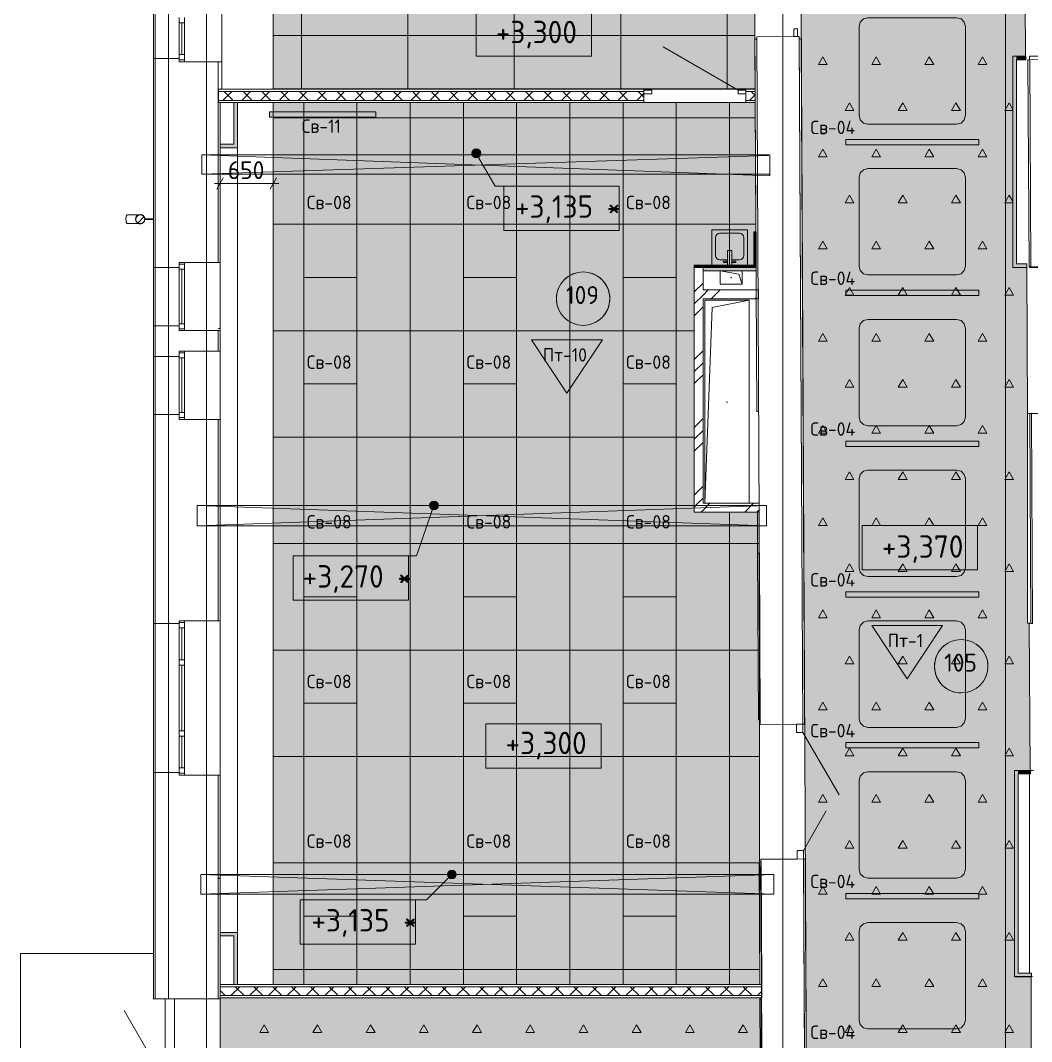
# Model space of a CAD drawing. Header units: millimetres. Extents: x -13069 to 207500, y -71366 to 56785.
# Drawn here: x 110378 to 121780, y 24720 to 36232 of the extents above; entities that cross this region are included whole.
import ezdxf

# ---------------------------------------------------------------- set-up
doc = ezdxf.new("R2010")
doc.units = ezdxf.units.MM
for name, color, linetype, true_color in [('PDF _зоны-номер помещения', 7, 'Continuous', 0xffffff), ('PDF _Ригели', 7, 'Continuous', 0x959595), ('PDF _светильники', 7, 'Continuous', 0xffffff)]:
    doc.layers.add(name, color=color, linetype=linetype, true_color=true_color)
for name, color, linetype in [('PDF _Подложка без мебели', 7, 'Continuous'), ('PDF _Потолки - марка', 7, 'Continuous'), ('PDF _потолки - панели', 7, 'Continuous'), ('PDF _Текст', 7, 'Continuous')]:
    doc.layers.add(name, color=color, linetype=linetype)
doc.layers.add('PDF _Потолки', color=7, linetype='Continuous', lineweight=5, true_color=0x535353)
doc.styles.add('PDF GOST Common', font='GOST_Common.ttf')

msp = doc.modelspace()

# ---------------------------------------------------------------- hatches: boundary and pattern name
at = {"layer": 'PDF _Подложка без мебели', "transparency": 33554559}
msp.add_hatch(color=256, dxfattribs=at).paths.add_polyline_path([(121628.422, 25452.142), (121588.423, 25452.142), (121588.423, 25492.141), (121779.521, 25492.141), (121779.521, 25453.243)])
at = {"layer": 'PDF _Потолки', "true_color": 0xffffff, "transparency": 33554559}
for points in [[(119123.423, 22079.742), (119388.923, 22079.742), (119388.923, 22629.742), (119249.421, 22629.742), (119172.422, 37944.743), (119344.023, 37944.743), (119344.023, 38444.743), (121464.921, 38440.643), (121453.923, 37707.342), (121699.922, 37707.342), (121711.021, 35829.443), (121568.421, 35829.443), (121568.421, 33448.641), (121725.123, 33448.641), (121734.922, 31799.342), (121734.922, 29438.043), (121751.622, 29438.043), (121762.022, 27778.042), (121588.423, 27778.042), (121588.423, 25451.242), (121776.622, 25451.242), (121776.622, 22629.742), (121401.322, 22629.742), (121401.322, 22079.742), (121401.322, 20727.743), (121683.622, 20727.743), (121745.021, 14762.142), (121251.121, 14762.142), (121251.121, 14317.443), (119541.12, 14317.443), (119541.12, 14762.142), (119123.423, 14762.142)], [(113229.222, 25363.241), (113229.222, 35305.842), (118664.122, 35305.842), (118674.021, 33448.142), (118673.823, 33448.142), (117975.621, 33448.142), (117975.621, 30688.143), (118706.62, 30688.143), (118717.021, 25363.241)], [(118729.423, 25213.342), (118727.122, 23063.742), (118246.522, 23063.742), (118246.522, 22629.742), (112629.222, 22629.742), (112629.222, 25213.342)]]:
    msp.add_hatch(color=7, dxfattribs=at).paths.add_polyline_path(points)
at = {"layer": 'PDF _потолки - панели', "true_color": 0x7b6544, "transparency": 33554559}
for points in [[(119834.321, 36162.441), (119847.721, 36212.441), (119884.321, 36249.043), (119934.321, 36262.441), (120934.321, 36262.441), (120984.321, 36249.043), (121020.921, 36212.441), (121034.321, 36162.441), (121034.321, 35162.441), (121020.921, 35112.441), (120984.321, 35075.842), (120934.321, 35062.441), (119934.321, 35062.441), (119884.321, 35075.842), (119847.721, 35112.441), (119834.321, 35162.441)], [(119834.321, 27662.441), (119847.721, 27712.441), (119884.321, 27749.041), (119934.321, 27762.441), (120934.321, 27762.441), (120984.321, 27749.041), (121020.921, 27712.441), (121034.321, 27662.441), (121034.321, 26662.441), (121020.921, 26612.441), (120984.321, 26575.842), (120934.321, 26562.441), (119934.321, 26562.441), (119884.321, 26575.842), (119847.721, 26612.441), (119834.321, 26662.441)]]:
    msp.add_hatch(color=37, dxfattribs=at).paths.add_polyline_path(points)
at = {"layer": 'PDF _потолки - панели', "transparency": 33554559}
for points in [[(119834.321, 36162.441), (119847.721, 36212.441), (119884.321, 36249.043), (119934.321, 36262.441), (120934.321, 36262.441), (120984.321, 36249.043), (121020.921, 36212.441), (121034.321, 36162.441), (121034.321, 35162.441), (121020.921, 35112.441), (120984.321, 35075.842), (120934.321, 35062.441), (119934.321, 35062.441), (119884.321, 35075.842), (119847.721, 35112.441), (119834.321, 35162.441)], [(119834.321, 27662.441), (119847.721, 27712.441), (119884.321, 27749.041), (119934.321, 27762.441), (120934.321, 27762.441), (120984.321, 27749.041), (121020.921, 27712.441), (121034.321, 27662.441), (121034.321, 26662.441), (121020.921, 26612.441), (120984.321, 26575.842), (120934.321, 26562.441), (119934.321, 26562.441), (119884.321, 26575.842), (119847.721, 26612.441), (119834.321, 26662.441)]]:
    msp.add_hatch(color=256, dxfattribs=at).paths.add_polyline_path(points)
at = {"layer": 'PDF _потолки - панели', "true_color": 0xffffff, "transparency": 33554559}
for points in [[(119834.321, 34462.441), (119847.721, 34512.441), (119884.321, 34549.043), (119934.321, 34562.441), (120934.321, 34562.441), (120984.321, 34549.043), (121020.921, 34512.441), (121034.321, 34462.441), (121034.321, 33462.441), (121020.921, 33412.441), (120984.321, 33375.842), (120934.321, 33362.441), (119934.321, 33362.441), (119884.321, 33375.842), (119847.721, 33412.441), (119834.321, 33462.441)], [(119834.321, 25962.441), (119847.721, 26012.441), (119884.321, 26049.041), (119934.321, 26062.441), (120934.321, 26062.441), (120984.321, 26049.041), (121020.921, 26012.441), (121034.321, 25962.441), (121034.321, 24962.441), (121020.921, 24912.441), (120984.321, 24875.842), (120934.321, 24862.441), (119934.321, 24862.441), (119884.321, 24875.842), (119847.721, 24912.441), (119834.321, 24962.441)]]:
    msp.add_hatch(color=7, dxfattribs=at).paths.add_polyline_path(points)
at = {"layer": 'PDF _потолки - панели', "true_color": 0xbfffbf, "transparency": 33554559}
msp.add_hatch(color=254, dxfattribs=at).paths.add_polyline_path([(119834.321, 32762.441), (119847.721, 32812.441), (119884.321, 32849.043), (119934.321, 32862.441), (120934.321, 32862.441), (120984.321, 32849.043), (121020.921, 32812.441), (121034.321, 32762.441), (121034.321, 31762.441), (121020.921, 31712.441), (120984.321, 31675.842), (120934.321, 31662.441), (119934.321, 31662.441), (119884.321, 31675.842), (119847.721, 31712.441), (119834.321, 31762.441)])
at = {"layer": 'PDF _потолки - панели', "true_color": 0xc0ffff, "transparency": 33554559}
msp.add_hatch(color=254, dxfattribs=at).paths.add_polyline_path([(119834.321, 31062.441), (119847.721, 31112.441), (119884.321, 31149.041), (119934.321, 31162.441), (120934.321, 31162.441), (120984.321, 31149.041), (121020.921, 31112.441), (121034.321, 31062.441), (121034.321, 30062.441), (121020.921, 30012.441), (120984.321, 29975.842), (120934.321, 29962.441), (119934.321, 29962.441), (119884.321, 29975.842), (119847.721, 30012.441), (119834.321, 30062.441)])
at = {"layer": 'PDF _потолки - панели', "true_color": 0x7fbbd8, "transparency": 33554559}
msp.add_hatch(color=143, dxfattribs=at).paths.add_polyline_path([(119834.321, 29362.441), (119847.721, 29412.441), (119884.321, 29449.041), (119934.321, 29462.441), (120934.321, 29462.441), (120984.321, 29449.041), (121020.921, 29412.441), (121034.321, 29362.441), (121034.321, 28362.441), (121020.921, 28312.441), (120984.321, 28275.842), (120934.321, 28262.441), (119934.321, 28262.441), (119884.321, 28275.842), (119847.721, 28312.441), (119834.321, 28362.441)])
at = {"layer": 'PDF _Ригели', "transparency": 33554559}
for points in [[(115568.321, 34733.242), (115553.721, 34697.842), (115518.321, 34683.242), (115483.021, 34697.842), (115468.321, 34733.242), (115483.021, 34768.542), (115518.321, 34783.242), (115553.721, 34768.542)], [(115090.922, 30763.641), (115076.322, 30728.243), (115040.922, 30713.641), (115005.622, 30728.243), (114990.922, 30763.641), (115005.622, 30798.944), (115040.922, 30813.641), (115076.322, 30798.944)], [(115293.321, 26603.643), (115278.62, 26568.243), (115243.321, 26553.643), (115207.92, 26568.243), (115193.321, 26603.643), (115207.92, 26638.943), (115243.321, 26653.643), (115278.62, 26638.943)]]:
    msp.add_hatch(color=256, dxfattribs=at).paths.add_polyline_path(points)

# ---------------------------------------------------------------- linework, layer by layer
at = {"layer": 'PDF _зоны-номер помещения', "color": 7, "lineweight": 13}
for points in [[(116723.222, 33397.042, 0.414342865), (116422.023, 33095.841, 0.414287703), (116723.222, 32794.743, 0.41423164), (117024.321, 33095.841, 0.414286782)], [(120986.222, 29252.441, 0.414343841), (120685.023, 28951.242, 0.414287703), (120986.222, 28650.143, 0.414162373), (121287.422, 28951.242, 0.414218529)]]:
    msp.add_lwpolyline(points, format="xyb", close=True, dxfattribs=at)
at = {"layer": 'PDF _зоны-номер помещения', "color": 7, "lineweight": 0}
for centre, radius in [((116723.146, 33095.91), 301.175), ((120986.219, 28951.259), 301.203)]:
    msp.add_circle(centre, radius, dxfattribs=at)
at = {"layer": 'PDF _Подложка без мебели', "lineweight": 18}
for points in [[(118976.622, -7031.659, -0.414193125), (119376.622, -7431.659, -0.414187406), (118976.622, -7831.659, -0.4141845), (118576.622, -7431.659, -0.414190219), (118976.622, -7031.659), (118976.622, 46201.342)], [(112476.622, -7031.659, -0.414191719), (112876.622, -7431.659, -0.414186), (112476.622, -7831.659, -0.414186), (112076.622, -7431.659, -0.414191719), (112476.622, -7031.659), (112476.622, 46088.442)], [(118350.621, 33533.142), (118265.623, 33533.142, -0.4140015), (118215.623, 33583.142), (118215.623, 33783.142, -0.4140015), (118265.623, 33833.142), (118485.621, 33833.142, -0.4140015), (118535.621, 33783.142), (118535.621, 33583.142, -0.4140015), (118485.621, 33533.142), (118400.621, 33533.142)]]:
    msp.add_lwpolyline(points, format="xyb", dxfattribs=at)
for points in [[(111899.221, 25203.643), (111899.221, 27755.041), (111899.221, 29435.043), (111899.221, 31790.042), (111899.221, 32445.042), (111899.221, 32790.042), (111899.221, 33445.042), (111899.221, 35801.242), (111899.221, 37476.242), (111899.221, 39901.242), (111899.221, 41576.242), (111899.221, 45474.142), (111899.221, 45494.142)], [(112649.221, 35766.242), (112649.221, 37506.242), (112649.221, 38485.243), (112609.222, 38485.243)], [(121484.922, 37707.443), (121484.922, 22664.743), (121776.622, 22664.743), (121776.622, 23797.143), (121976.423, 23797.143)], [(121756.922, 35788.342), (121756.922, 35829.342), (122080.622, 35829.342), (122080.622, 37485.243), (121699.922, 37485.243), (121699.922, 37707.342)], [(111879.222, 37486.242), (111878.222, 37486.242), (111878.222, 37476.242), (111878.222, 35801.242), (111878.222, 33445.042), (111879.222, 33445.042), (112049.221, 33445.042)], [(112049.221, 37476.242), (111879.222, 37476.242), (111879.222, 35801.242), (111879.222, 33445.042), (111879.222, 32790.042), (111878.222, 32790.042)], [(112169.223, 35801.242), (112049.221, 35801.242), (112049.221, 37476.242), (112049.322, 37476.242)], [(112229.222, 36266.242), (112229.222, 36206.242), (112169.223, 36206.242), (112169.223, 36266.242), (112169.223, 36206.242), (112169.223, 35846.243), (112169.223, 35766.242), (112169.223, 35846.243), (112229.222, 35846.243), (112229.222, 35766.242), (112169.223, 35766.242), (112229.222, 35766.242)], [(112649.221, 35455.842), (112649.221, 35766.242), (112609.222, 35766.242), (112229.222, 35766.242), (112229.222, 35846.243), (112229.222, 36206.242), (112229.222, 36266.242)], [(112199.221, 35846.243), (112199.221, 36206.242)], [(119611.821, 27500.042), (119200.721, 28203.741), (119200.221, 28298.742), (119130.223, 28298.342), (118720.222, 28296.243), (118680.323, 36048.742), (119100.322, 36050.942)], [(119200.221, 28298.742), (119160.322, 36051.242), (119140.321, 36051.142)], [(118472.123, 35445.841), (117626.921, 35933.842)], [(118680.522, 36022.142), (118660.52, 36022.042), (118682.023, 31823.242), (118702.021, 31823.342)], [(112049.322, 33445.042), (112049.221, 33445.042), (112049.221, 35801.242), (111879.222, 35801.242), (111878.222, 35801.242)], [(112229.222, 35786.242), (112169.223, 35786.242)], [(112229.222, 33505.043), (112229.222, 33429.042), (112229.222, 33505.043), (112169.223, 33505.043), (112169.223, 33429.042), (112169.223, 33505.043), (112229.222, 33505.043), (112609.222, 33505.043), (112609.222, 35766.242)], [(121759.22, 35788.342), (121739.222, 35788.243), (121751.121, 33453.942), (121771.122, 33454.042)], [(122089.222, 35790.042), (121759.22, 35788.342), (121771.122, 33454.042), (122101.121, 33455.642)], [(117409.123, 35445.841), (117496.122, 35445.841), (117496.122, 35405.842), (117409.123, 35405.842), (117409.123, 35445.841), (117409.123, 35455.842), (112609.222, 35455.842)], [(112612.722, 35455.842), (112612.722, 35305.842)], [(112612.722, 35430.842), (117409.123, 35430.842)], [(112629.222, 34795.841), (112824.221, 34795.841), (112824.221, 35305.842), (117409.123, 35305.842), (117409.123, 35405.842)], [(112660.823, 35330.842), (112760.823, 35430.842)], [(112777.421, 35330.842), (112677.421, 35430.842)], [(112873.022, 35330.842), (112973.022, 35430.842)], [(112989.622, 35330.842), (112889.622, 35430.842)], [(113085.122, 35330.842), (113185.122, 35430.842)], [(113201.722, 35330.842), (113101.722, 35430.842)], [(113297.222, 35330.842), (113397.222, 35430.842)], [(113413.822, 35330.842), (113313.822, 35430.842)], [(113509.422, 35330.842), (113609.422, 35430.842)], [(113626.022, 35330.842), (113526.022, 35430.842)], [(113721.522, 35330.842), (113821.522, 35430.842)], [(113838.122, 35330.842), (113738.122, 35430.842)], [(113933.622, 35330.842), (114033.622, 35430.842)], [(114050.222, 35330.842), (113950.222, 35430.842)], [(114145.822, 35330.842), (114245.823, 35430.842)], [(114262.321, 35330.842), (114162.323, 35430.842)], [(114357.92, 35330.842), (114457.92, 35430.842)], [(114474.522, 35330.842), (114374.522, 35430.842)], [(114570.021, 35330.842), (114670.021, 35430.842)], [(114686.622, 35330.842), (114586.622, 35430.842)], [(114782.222, 35330.842), (114882.222, 35430.842)], [(114898.722, 35330.842), (114798.722, 35430.842)], [(114994.322, 35330.842), (115094.322, 35430.842)], [(115110.923, 35330.842), (115010.923, 35430.842)], [(115206.422, 35330.842), (115306.422, 35430.842)], [(115323.02, 35330.842), (115223.02, 35430.842)], [(115418.522, 35330.842), (115518.522, 35430.842)], [(115535.121, 35330.842), (115435.121, 35430.842)], [(115630.723, 35330.842), (115730.723, 35430.842)], [(115747.322, 35330.842), (115647.322, 35430.842)], [(115842.823, 35330.842), (115942.823, 35430.842)], [(115959.422, 35330.842), (115859.422, 35430.842)], [(116054.921, 35330.842), (116154.921, 35430.842)], [(116171.522, 35330.842), (116071.522, 35430.842)], [(116267.121, 35330.842), (116367.121, 35430.842)], [(116383.723, 35330.842), (116283.723, 35430.842)], [(116479.222, 35330.842), (116579.222, 35430.842)], [(116595.823, 35330.842), (116495.823, 35430.842)], [(116691.322, 35330.842), (116791.322, 35430.842)], [(116807.92, 35330.842), (116707.92, 35430.842)], [(116903.523, 35330.842), (117003.523, 35430.842)], [(117020.121, 35330.842), (116920.121, 35430.842)], [(117115.623, 35330.842), (117215.623, 35430.842)], [(117232.222, 35330.842), (117132.222, 35430.842)], [(117327.723, 35330.842), (117409.123, 35412.242)], [(117409.123, 35366.043), (117344.322, 35430.842)], [(118559.123, 35445.841), (118472.123, 35445.841), (118472.123, 35405.842), (118559.123, 35405.842)], [(118559.123, 35430.842), (118664.122, 35430.842)], [(118663.705, 35394.026), (118600.523, 35330.842)], [(118617.121, 35430.842), (118663.722, 35384.242)], [(112609.222, 35305.842), (112784.222, 35305.842), (112784.222, 34835.842), (112629.222, 34835.842)], [(112612.722, 35330.842), (117409.123, 35330.842)], [(112629.222, 31735.043), (112629.222, 32505.043), (112629.222, 32735.043), (112629.222, 33505.043), (112629.222, 35305.842)], [(112824.221, 35305.842), (112784.222, 35305.842)], [(118559.123, 35330.842), (118664.122, 35330.842)], [(112824.221, 25950.442), (112824.221, 34795.841)], [(111583.122, 34041.842), (111625.622, 34041.842), (111631.321, 34041.842), (111636.822, 34041.842), (111642.321, 34041.842), (111647.721, 34041.842), (111653.022, 34041.842), (111658.223, 34041.842), (111663.221, 34041.842), (111668.122, 34041.842), (111672.921, 34041.842), (111677.522, 34041.842), (111681.922, 34041.842), (111686.222, 34041.842), (111690.322, 34041.842), (111694.322, 34041.842), (111698.022, 34041.842), (111701.622, 34041.842), (111705.021, 34041.842), (111708.223, 34041.842), (111711.122, 34041.842), (111713.922, 34041.842), (111716.221, 34041.842)], [(111771.421, 34017.143), (111704.122, 33949.842)], [(111879.222, 33996.842), (111780.122, 33996.842)], [(111780.122, 33986.842), (111879.222, 33986.842)], [(111716.221, 33941.842), (111714.921, 33941.842), (111712.323, 33941.842), (111709.422, 33941.842), (111706.321, 33941.842), (111703.022, 33941.842), (111699.522, 33941.842), (111695.922, 33941.842), (111692.022, 33941.842), (111688.021, 33941.842), (111683.721, 33941.842), (111679.422, 33941.842), (111674.823, 33941.842), (111670.121, 33941.842), (111665.322, 33941.842), (111660.322, 33941.842), (111655.221, 33941.842), (111649.922, 33941.842), (111644.622, 33941.842), (111639.122, 33941.842), (111633.622, 33941.842), (111628.022, 33941.842), (111625.622, 33941.842), (111583.122, 33941.842)], [(118673.823, 33448.142), (118673.823, 33848.142), (118648.823, 33848.142), (118648.823, 33473.142), (117975.621, 33473.142), (117975.621, 33448.142)], [(118663.822, 33848.142), (118663.822, 33458.142), (117975.621, 33458.142)], [(118657.823, 33848.142), (118657.823, 33464.143), (117975.621, 33464.143)], [(118400.621, 33473.142), (118400.621, 33638.142), (118350.621, 33638.142), (118350.621, 33473.142)], [(112609.222, 33505.043), (112629.222, 33505.043)], [(118350.621, 33518.142), (118305.622, 33518.142), (118305.622, 33503.143), (118350.621, 33503.143)], [(118400.621, 33518.142), (118445.622, 33518.142), (118445.622, 33503.143), (118400.621, 33503.143)], [(111878.222, 33445.042), (111878.222, 32790.042), (111878.222, 32445.042), (111878.222, 31790.042), (111878.222, 29435.043)], [(112169.223, 32790.042), (112049.221, 32790.042), (112049.221, 33445.042), (112169.223, 33445.042)], [(112229.222, 33485.043), (112169.223, 33485.043)], [(112629.222, 32735.043), (112609.222, 32735.043), (112229.222, 32735.043), (112229.222, 32811.042), (112229.222, 33429.042), (112169.223, 33429.042), (112169.223, 32811.042), (112169.223, 32735.043), (112169.223, 32811.042), (112229.222, 32811.042), (112229.222, 32735.043), (112169.223, 32735.043), (112229.222, 32735.043)], [(112199.221, 32811.042), (112199.221, 33429.042)], [(118075.621, 33408.142), (118673.921, 33408.142), (118673.921, 33448.142), (118075.621, 33448.142)], [(118266.822, 33408.142), (118479.322, 33370.642), (118516.822, 33258.142)], [(122080.622, 31800.543), (122080.622, 33448.641), (121756.922, 33448.641), (121756.922, 33453.942)], [(122101.121, 33455.642), (122101.521, 33375.642), (122103.321, 33015.643), (122103.62, 32955.743), (122106.922, 32300.743), (122107.222, 32240.742), (122109.123, 31880.743), (122109.523, 31800.743), (121779.521, 31799.043), (121791.523, 29434.341)], [(117975.621, 33171.342), (118075.621, 33271.342)], [(118132.521, 33193.342), (118075.621, 33136.442), (117975.621, 33036.442)], [(118267.421, 33193.342), (118167.421, 33093.342)], [(118596.623, 33078.143), (118096.623, 33078.143), (118096.623, 30788.143), (118096.623, 33078.143), (118596.623, 33078.143), (118596.623, 30788.143), (118596.623, 33078.143), (118179.921, 32994.842), (118097.023, 30788.143)], [(118675.422, 33107.942), (118660.923, 33093.342)], [(117975.621, 32901.542), (118075.621, 33001.542)], [(112169.223, 31790.042), (112049.221, 31790.042), (111879.222, 31790.042), (111879.222, 32445.042), (111879.222, 32790.042), (112049.221, 32790.042), (112049.221, 32445.042), (112049.221, 31790.042), (112049.221, 29435.043), (112049.221, 27755.041), (112169.223, 27755.041)], [(112229.222, 32755.043), (112169.223, 32755.043)], [(112229.222, 32505.043), (112229.222, 32429.042), (112229.222, 32505.043), (112169.223, 32505.043), (112169.223, 32429.042), (112169.223, 32505.043), (112229.222, 32505.043), (112609.222, 32505.043), (112609.222, 32735.043)], [(112609.222, 32759.942), (112629.222, 32759.942)], [(112629.222, 32759.143), (112609.222, 32759.143)], [(112229.222, 32485.043), (112169.223, 32485.043)], [(112609.222, 32505.043), (112629.222, 32505.043)], [(117975.621, 32408.042), (118075.621, 32508.042)], [(111878.222, 32445.042), (111879.222, 32445.042), (112049.221, 32445.042), (112169.223, 32445.042)], [(112629.222, 27725.042), (112629.222, 29465.042), (112629.222, 31735.043), (112609.222, 31735.043), (112229.222, 31735.043), (112229.222, 31811.042), (112229.222, 32429.042), (112169.223, 32429.042), (112169.223, 31811.042), (112169.223, 31735.043), (112169.223, 31811.042), (112229.222, 31811.042), (112229.222, 31735.043), (112169.223, 31735.043), (112229.222, 31735.043)], [(112199.221, 31811.042), (112199.221, 32429.042)], [(117975.621, 32273.142), (118075.621, 32373.142)], [(117975.621, 32138.243), (118075.621, 32238.243)], [(111878.222, 31790.042), (111879.222, 31790.042), (111879.222, 29435.043), (111879.222, 27755.041), (111879.222, 25203.643)], [(121771.522, 29438.043), (121734.922, 29438.043), (121734.922, 31799.342), (121836.421, 31799.342)], [(121779.521, 31799.043), (121759.523, 31798.942), (121771.522, 29434.243), (121791.523, 29434.341)], [(112229.222, 31755.043), (112169.223, 31755.043)], [(112229.222, 29465.042), (112229.222, 29385.043), (112229.222, 29465.042), (112169.223, 29465.042), (112169.223, 29385.043), (112169.223, 29465.042), (112229.222, 29465.042), (112609.222, 29465.042), (112609.222, 31735.043)], [(117975.621, 31644.741), (118075.621, 31744.743)], [(117975.621, 31509.841), (118075.621, 31609.841)], [(117975.621, 31374.841), (118075.621, 31474.841)], [(117975.621, 30881.442), (118075.621, 30981.442)], [(117975.621, 30746.441), (118017.323, 30788.143), (118075.621, 30846.441)], [(118052.223, 30688.143), (118152.223, 30788.143)], [(118545.723, 30688.143), (118645.723, 30788.143)], [(118680.622, 30688.143), (118706.62, 30714.141)], [(118690.223, 30228.042), (118688.822, 30688.143)], [(112169.223, 29435.043), (112049.221, 29435.043), (111879.222, 29435.043), (111878.222, 29435.043), (111878.222, 27755.041), (111878.222, 25203.643), (112049.221, 25203.643), (112609.222, 25203.643), (112609.222, 27725.042)], [(112229.222, 29445.043), (112169.223, 29445.043)], [(112609.222, 26560.641), (112629.222, 26560.641), (112629.222, 27725.042), (112609.222, 27725.042), (112229.222, 27725.042), (112229.222, 27805.041), (112229.222, 28165.042), (112229.222, 28225.042), (112169.223, 28225.042), (112169.223, 28165.042), (112169.223, 28225.042), (112169.223, 28965.042), (112229.222, 28965.042), (112229.222, 29025.042), (112229.222, 29385.043), (112169.223, 29385.043), (112169.223, 29025.042), (112229.222, 29025.042), (112229.222, 28965.042), (112229.222, 28225.042), (112229.222, 28165.042), (112169.223, 28165.042), (112169.223, 27805.041), (112169.223, 27725.042), (112169.223, 27805.041), (112229.222, 27805.041), (112229.222, 27725.042), (112169.223, 27725.042), (112229.222, 27725.042)], [(112199.221, 29025.042), (112199.221, 29385.043)], [(112609.222, 29465.042), (112629.222, 29465.042)], [(112199.221, 28225.042), (112199.221, 28965.042)], [(119130.223, 28298.342), (119130.723, 28203.341), (119200.721, 28203.741)], [(112199.221, 27805.041), (112199.221, 28165.042)], [(112049.221, 25203.643), (112049.221, 27755.041), (111879.222, 27755.041), (111878.222, 27755.041)], [(112229.222, 27745.043), (112169.223, 27745.043)], [(121791.722, 25452.142), (121779.521, 25452.142), (121588.423, 25452.142), (121588.423, 27778.042), (121768.122, 27778.042), (121799.922, 27778.042)], [(121779.521, 25452.142), (121779.521, 25492.141), (121628.422, 25492.141), (121628.422, 27738.043), (121768.122, 27738.043), (121768.122, 27778.042)], [(121756.922, 25492.141), (121756.922, 27738.043)], [(119207.521, 26873.742), (119462.721, 27321.041)], [(119208.021, 26778.741), (119207.521, 26873.742), (119137.522, 26873.443), (119138.023, 26778.442)], [(112609.222, 22608.843), (112629.222, 22608.843), (112629.222, 22609.741), (112767.022, 22609.741), (112770.121, 22099.743), (119388.923, 22099.743), (119388.923, 22079.742), (119117.021, 22079.742), (119117.021, 22099.743), (119388.923, 22099.743), (119388.923, 22609.741), (119229.423, 22609.741), (119208.021, 26778.741), (119138.023, 26778.442), (118728.022, 26776.342), (118749.421, 22609.741), (118729.423, 22609.643), (118716.12, 25201.043), (118736.122, 25201.141), (118749.421, 22609.741), (112767.022, 22609.741), (112766.922, 22613.742), (112609.222, 22612.841)], [(112609.222, 25203.643), (112629.222, 25203.643), (112629.222, 26560.443), (112609.222, 26560.443)], [(112629.222, 25213.342), (112631.422, 25213.342), (118739.222, 25213.342), (118739.222, 25363.342), (112824.221, 25363.342), (112824.221, 25950.442), (112629.222, 25950.442)], [(112629.222, 25910.443), (112784.222, 25910.443), (112784.222, 25363.342), (112631.422, 25363.342), (112631.422, 25213.342)], [(111879.222, 23843.142), (110378.222, 23843.142), (110378.222, 25711.444), (111879.222, 25711.444)], [(112638.522, 25338.342), (112631.422, 25331.243)], [(112631.422, 25338.342), (118739.222, 25338.342)], [(112850.721, 25338.342), (112750.721, 25238.342)], [(112784.222, 25363.342), (112824.221, 25363.342)], [(112799.722, 25338.342), (112899.722, 25238.342)], [(113062.822, 25338.342), (112962.822, 25238.342)], [(113011.822, 25338.342), (113111.822, 25238.342)], [(113274.922, 25338.342), (113174.922, 25238.342)], [(113224.021, 25338.342), (113324.021, 25238.342)], [(113487.121, 25338.342), (113387.121, 25238.342)], [(113436.122, 25338.342), (113536.122, 25238.342)], [(113699.221, 25338.342), (113599.221, 25238.342)], [(113648.222, 25338.342), (113748.222, 25238.342)], [(113911.322, 25338.342), (113811.322, 25238.342)], [(113860.421, 25338.342), (113960.421, 25238.342)], [(114123.522, 25338.342), (114023.522, 25238.342)], [(114072.522, 25338.342), (114172.522, 25238.342)], [(114335.621, 25338.342), (114235.621, 25238.342)], [(114284.623, 25338.342), (114384.623, 25238.342)], [(114547.721, 25338.342), (114447.721, 25238.342)], [(114496.821, 25338.342), (114596.821, 25238.342)], [(114759.922, 25338.342), (114659.922, 25238.342)], [(114708.921, 25338.342), (114808.921, 25238.342)], [(114972.023, 25338.342), (114872.023, 25238.342)], [(114921.022, 25338.342), (115021.022, 25238.342)], [(115184.123, 25338.342), (115084.123, 25238.342)], [(115133.223, 25338.342), (115233.223, 25238.342)], [(115396.321, 25338.342), (115296.321, 25238.342)], [(115345.323, 25338.342), (115445.323, 25238.342)], [(115608.421, 25338.342), (115508.421, 25238.342)], [(115557.423, 25338.342), (115657.423, 25238.342)], [(115820.521, 25338.342), (115720.521, 25238.342)], [(115769.621, 25338.342), (115869.621, 25238.342)], [(116032.722, 25338.342), (115932.722, 25238.342)], [(115981.721, 25338.342), (116081.721, 25238.342)], [(116244.822, 25338.342), (116144.822, 25238.342)], [(116193.821, 25338.342), (116293.821, 25238.342)], [(116456.922, 25338.342), (116356.922, 25238.342)], [(116406.022, 25338.342), (116506.022, 25238.342)], [(116669.023, 25338.342), (116569.023, 25238.342)], [(116618.122, 25338.342), (116718.122, 25238.342)], [(116881.221, 25338.342), (116781.221, 25238.342)], [(116830.223, 25338.342), (116930.223, 25238.342)], [(117093.321, 25338.342), (116993.321, 25238.342)], [(117042.421, 25338.342), (117142.421, 25238.342)], [(117305.421, 25338.342), (117205.421, 25238.342)], [(117254.521, 25338.342), (117354.521, 25238.342)], [(117517.622, 25338.342), (117417.622, 25238.342)], [(117466.621, 25338.342), (117566.621, 25238.342)], [(117729.722, 25338.342), (117629.722, 25238.342)], [(117678.822, 25338.342), (117778.822, 25238.342)], [(117941.822, 25338.342), (117841.822, 25238.342)], [(117890.922, 25338.342), (117990.922, 25238.342)], [(118154.023, 25338.342), (118054.023, 25238.342)], [(118103.022, 25338.342), (118203.022, 25238.342)], [(118366.12, 25338.342), (118266.12, 25238.342)], [(118315.223, 25338.342), (118415.223, 25238.342)], [(118578.221, 25338.342), (118478.221, 25238.342)], [(118527.32, 25338.342), (118627.32, 25238.342)], [(112631.422, 25294.543), (112687.622, 25238.342)], [(112631.422, 25238.342), (118739.222, 25238.342)], [(118735.697, 25283.617), (118690.422, 25238.342)], [(112008.921, 25203.643), (112008.921, 24203.643)], [(112117.022, 25203.643), (112117.022, 24203.643)], [(115114.421, 22609.741), (115114.421, 22629.742), (112629.222, 22629.742), (112629.222, 24203.643), (112609.222, 24203.643), (112609.222, 22608.843), (112609.222, 22606.842), (112127.021, 22606.842), (112049.221, 22606.842), (112049.221, 24203.643), (111549.221, 25069.644)]]:
    msp.add_lwpolyline(points, dxfattribs=at)
for points in [[(119100.322, 36050.942), (119099.922, 36137.942), (119139.921, 36138.142), (119140.321, 36051.142)], [(119200.221, 28298.742), (119220.222, 28298.843), (119180.522, 36024.742), (119160.52, 36024.642)], [(121725.923, 33488.642), (121608.421, 33488.642), (121608.421, 35789.343), (121714.222, 35789.343), (121714.222, 35829.342), (121568.421, 35829.342), (121568.421, 33448.641), (121725.923, 33448.641)], [(118664.122, 35305.842), (118664.122, 35455.842), (118559.123, 35455.842), (118559.123, 35445.841), (118559.123, 35405.842), (118559.123, 35305.842)], [(118175.621, 33873.142), (118575.621, 33873.142), (118575.621, 33473.142), (118575.621, 33873.142), (118175.621, 33873.142), (118175.621, 33473.142)], [(118075.621, 30788.143), (118075.621, 33093.342), (118700.923, 33093.342), (118700.923, 33193.342), (118075.621, 33193.342), (118075.621, 33448.142), (117975.621, 33448.142), (117975.621, 30688.143), (118706.62, 30688.143), (118706.62, 30788.143)], [(118516.822, 33258.142), (118516.822, 33408.142), (118516.822, 33258.142), (118266.822, 33258.142), (118266.822, 33408.142), (118266.822, 33258.142)], [(118720.622, 28348.242), (118710.221, 30228.143), (118690.223, 30228.042), (118700.621, 28348.043)], [(112169.223, 28965.042), (112169.223, 29025.042)], [(118737.022, 25363.342), (118729.423, 26748.242), (118709.422, 26748.141), (118717.021, 25363.241)], [(119222.923, 23903.543), (119229.423, 22629.742), (119249.421, 22629.843), (119228.123, 26778.842), (119208.122, 26778.741), (119216.221, 25203.543)]]:
    msp.add_lwpolyline(points, close=True, dxfattribs=at)
for points in [[(111729.222, 33939.842, 0.415373088), (111781.222, 33991.842, 0.414657568), (111729.222, 34043.843, 0.413942729), (111677.221, 33991.842, 0.414658611)], [(111729.222, 34041.842, 0.4140015), (111679.222, 33991.842, 0.414745696), (111729.222, 33941.842, 0.414745696), (111779.222, 33991.842, 0.4140015)], [(118394.322, 33333.142, 0.420214773), (118391.822, 33335.642, 0.420199768), (118389.323, 33333.142, 0.42008581), (118391.822, 33330.642, 0.42010082)], [(118346.623, 31930.642, 0.419848681), (118344.12, 31928.143, 0.419932824), (118346.623, 31925.642, 0.419734742), (118349.122, 31928.143, 0.419650733)]]:
    msp.add_lwpolyline(points, format="xyb", close=True, dxfattribs=at)
for centre, radius, start, end in [((118392.397, 33333.117), 1.925, 322.3949474, 0.7322822), ((118346.788, 31928.134), 2.334, 296.3008943, 0.2070018)]:
    msp.add_arc(centre, radius, start, end, dxfattribs=at)
for points in [[(111567.528, 33991.796), (111567.528, 34019.396), (111574.428, 34041.796), (111583.028, 34041.796)], [(111583.028, 33941.796), (111574.428, 33941.796), (111567.528, 33964.196), (111567.528, 33991.796)], [(118389.323, 33333.142), (118389.323, 33334.342), (118390.022, 33335.243), (118391.12, 33335.542)], [(118391.822, 33330.642), (118390.922, 33330.642), (118390.123, 33331.143), (118389.622, 33331.942)], [(118392.421, 33335.542), (118393.522, 33335.243), (118394.322, 33334.342), (118394.322, 33333.142)], [(118344.221, 31928.842), (118344.523, 31929.942), (118345.521, 31930.642), (118346.623, 31930.642)], [(118346.623, 31925.642), (118345.521, 31925.642), (118344.523, 31926.441), (118344.221, 31927.542)], [(118346.623, 31930.642), (118347.023, 31930.642), (118347.523, 31930.541), (118347.822, 31930.342)]]:
    msp.add_open_spline(points, degree=3, dxfattribs=at)
at = {"layer": 'PDF _Подложка без мебели', "lineweight": 0, "transparency": 33554559}
for points in [[(121608.421, 33488.642), (121568.421, 33488.642), (121608.421, 35829.443), (121568.421, 35829.443)], [(121608.421, 35829.443), (121714.222, 35829.443), (121608.421, 35789.343), (121714.222, 35789.343)], [(112824.221, 34835.842), (112784.222, 34835.842), (112824.221, 35305.842), (112784.222, 35305.642)], [(112629.222, 34835.842), (112824.221, 34835.842), (112629.222, 34795.841), (112824.221, 34795.841)], [(118075.621, 33448.142), (118673.722, 33448.142), (118075.621, 33408.142), (118673.921, 33408.142)], [(121568.421, 33488.642), (121725.923, 33488.642), (121568.421, 33448.641), (121725.923, 33448.641)], [(121588.423, 27778.042), (121628.422, 27778.042), (121588.423, 25492.141), (121628.422, 25492.141)], [(121628.422, 27778.042), (121768.122, 27778.042), (121628.422, 27738.043), (121768.122, 27738.043)], [(112629.222, 25910.443), (112629.222, 25950.442), (112824.221, 25910.443), (112824.221, 25950.442)], [(112784.222, 25910.443), (112824.221, 25910.443), (112784.222, 25363.342), (112824.221, 25363.342)]]:
    msp.add_solid(points, dxfattribs=at)
at = {"layer": 'PDF _Потолки', "color": 7, "lineweight": 13}
for points in [[(113229.222, 38467.543), (113229.222, 35455.842), (118664.122, 35455.842), (118648.02, 38449.842)], [(119476.622, 35734.542), (119376.622, 35734.542), (119426.622, 35821.142)], [(120076.622, 35734.542), (119976.622, 35734.542), (120026.622, 35821.142)], [(120676.622, 35734.542), (120576.622, 35734.542), (120626.622, 35821.142)], [(121276.622, 35734.542), (121176.622, 35734.542), (121226.622, 35821.142)], [(113229.222, 25363.241), (118717.021, 25363.241), (118706.62, 30688.143), (117975.621, 30688.143), (117975.621, 33448.142), (118673.823, 33448.142), (118674.021, 33448.142), (118664.122, 35305.842), (113229.222, 35305.842)], [(119776.622, 35214.942), (119676.622, 35214.942), (119726.622, 35301.542)], [(120376.622, 35214.942), (120276.622, 35214.942), (120326.622, 35301.542)], [(120976.622, 35214.942), (120876.622, 35214.942), (120926.622, 35301.542)], [(119476.622, 34695.242), (119376.622, 34695.242), (119426.622, 34781.842)], [(120076.622, 34695.242), (119976.622, 34695.242), (120026.622, 34781.842)], [(120676.622, 34695.242), (120576.622, 34695.242), (120626.622, 34781.842)], [(121276.622, 34695.242), (121176.622, 34695.242), (121226.622, 34781.842)], [(119776.622, 34175.642), (119676.622, 34175.642), (119726.622, 34262.242)], [(120376.622, 34175.642), (120276.622, 34175.642), (120326.622, 34262.242)], [(120976.622, 34175.642), (120876.622, 34175.642), (120926.622, 34262.242)], [(119476.622, 33656.042), (119376.622, 33656.042), (119426.622, 33742.642)], [(120076.622, 33656.042), (119976.622, 33656.042), (120026.622, 33742.642)], [(120676.622, 33656.042), (120576.622, 33656.042), (120626.622, 33742.642)], [(121276.622, 33656.042), (121176.622, 33656.042), (121226.622, 33742.642)], [(119776.622, 33136.442), (119676.622, 33136.442), (119726.622, 33223.042)], [(120376.622, 33136.442), (120276.622, 33136.442), (120326.622, 33223.042)], [(120976.622, 33136.442), (120876.622, 33136.442), (120926.622, 33223.042)], [(121576.622, 33136.442), (121476.622, 33136.442), (121526.622, 33223.042)], [(119476.622, 32616.842), (119376.622, 32616.842), (119426.622, 32703.442)], [(120076.622, 32616.842), (119976.622, 32616.842), (120026.622, 32703.442)], [(120676.622, 32616.842), (120576.622, 32616.842), (120626.622, 32703.442)], [(121276.622, 32616.842), (121176.622, 32616.842), (121226.622, 32703.442)], [(119776.622, 32097.242), (119676.622, 32097.242), (119726.622, 32183.842)], [(120376.622, 32097.242), (120276.622, 32097.242), (120326.622, 32183.842)], [(120976.622, 32097.242), (120876.622, 32097.242), (120926.622, 32183.842)], [(121576.622, 32097.242), (121476.622, 32097.242), (121526.622, 32183.842)], [(119476.622, 31577.642), (119376.622, 31577.642), (119426.622, 31664.242)], [(120076.622, 31577.642), (119976.622, 31577.642), (120026.622, 31664.242)], [(120676.622, 31577.642), (120576.622, 31577.642), (120626.622, 31664.242)], [(121276.622, 31577.642), (121176.622, 31577.642), (121226.622, 31664.242)], [(119776.622, 31057.943), (119676.622, 31057.943), (119726.622, 31144.543)], [(120376.622, 31057.943), (120276.622, 31057.943), (120326.622, 31144.543)], [(120976.622, 31057.943), (120876.622, 31057.943), (120926.622, 31144.543)], [(121576.622, 31057.943), (121476.622, 31057.943), (121526.622, 31144.543)], [(119476.622, 30538.342), (119376.622, 30538.342), (119426.622, 30624.941)], [(120076.622, 30538.342), (119976.622, 30538.342), (120026.622, 30624.941)], [(120676.622, 30538.342), (120576.622, 30538.342), (120626.622, 30624.941)], [(121276.622, 30538.342), (121176.622, 30538.342), (121226.622, 30624.941)], [(119776.622, 30018.743), (119676.622, 30018.743), (119726.622, 30105.343)], [(120376.622, 30018.743), (120276.622, 30018.743), (120326.622, 30105.343)], [(120976.622, 30018.743), (120876.622, 30018.743), (120926.622, 30105.343)], [(121576.622, 30018.743), (121476.622, 30018.743), (121526.622, 30105.343)], [(119476.622, 29499.142), (119376.622, 29499.142), (119426.622, 29585.742)], [(120076.622, 29499.142), (119976.622, 29499.142), (120026.622, 29585.742)], [(120676.622, 29499.142), (120576.622, 29499.142), (120626.622, 29585.742)], [(121276.622, 29499.142), (121176.622, 29499.142), (121226.622, 29585.742)], [(119776.622, 28979.544), (119676.622, 28979.544), (119726.622, 29066.143)], [(120376.622, 28979.544), (120276.622, 28979.544), (120326.622, 29066.143)], [(120976.622, 28979.544), (120876.622, 28979.544), (120926.622, 29066.143)], [(121576.622, 28979.544), (121476.622, 28979.544), (121526.622, 29066.143)], [(119476.622, 28459.942), (119376.622, 28459.942), (119426.622, 28546.542)], [(120076.622, 28459.942), (119976.622, 28459.942), (120026.622, 28546.542)], [(120676.622, 28459.942), (120576.622, 28459.942), (120626.622, 28546.542)], [(121276.622, 28459.942), (121176.622, 28459.942), (121226.622, 28546.542)], [(119776.622, 27940.243), (119676.622, 27940.243), (119726.622, 28026.943)], [(120376.622, 27940.243), (120276.622, 27940.243), (120326.622, 28026.943)], [(120976.622, 27940.243), (120876.622, 27940.243), (120926.622, 28026.943)], [(121576.622, 27940.243), (121476.622, 27940.243), (121526.622, 28026.943)], [(119476.622, 27420.642), (119376.622, 27420.642), (119426.622, 27507.241)], [(120076.622, 27420.642), (119976.622, 27420.642), (120026.622, 27507.241)], [(120676.622, 27420.642), (120576.622, 27420.642), (120626.622, 27507.241)], [(121276.622, 27420.642), (121176.622, 27420.642), (121226.622, 27507.241)], [(119776.622, 26901.043), (119676.622, 26901.043), (119726.622, 26987.643)], [(120376.622, 26901.043), (120276.622, 26901.043), (120326.622, 26987.643)], [(120976.622, 26901.043), (120876.622, 26901.043), (120926.622, 26987.643)], [(121576.622, 26901.043), (121476.622, 26901.043), (121526.622, 26987.643)], [(119476.622, 26381.442), (119376.622, 26381.442), (119426.622, 26468.041)], [(120076.622, 26381.442), (119976.622, 26381.442), (120026.622, 26468.041)], [(120676.622, 26381.442), (120576.622, 26381.442), (120626.622, 26468.041)], [(121276.622, 26381.442), (121176.622, 26381.442), (121226.622, 26468.041)], [(119776.622, 25861.843), (119676.622, 25861.843), (119726.622, 25948.443)], [(120376.622, 25861.843), (120276.622, 25861.843), (120326.622, 25948.443)], [(120976.622, 25861.843), (120876.622, 25861.843), (120926.622, 25948.443)], [(121576.622, 25861.843), (121476.622, 25861.843), (121526.622, 25948.443)], [(119476.622, 25342.242), (119376.622, 25342.242), (119426.622, 25428.842)], [(120076.622, 25342.242), (119976.622, 25342.242), (120026.622, 25428.842)], [(120676.622, 25342.242), (120576.622, 25342.242), (120626.622, 25428.842)], [(121276.622, 25342.242), (121176.622, 25342.242), (121226.622, 25428.842)], [(118729.423, 25213.342), (112629.222, 25213.342), (112629.222, 22629.742), (118246.522, 22629.742), (118246.522, 23063.742), (118727.122, 23063.742)], [(113176.622, 24822.644), (113076.622, 24822.644), (113126.622, 24909.243)], [(113776.622, 24822.644), (113676.622, 24822.644), (113726.622, 24909.243)], [(114376.622, 24822.644), (114276.622, 24822.644), (114326.622, 24909.243)], [(114976.622, 24822.644), (114876.622, 24822.644), (114926.622, 24909.243)], [(115576.622, 24822.644), (115476.622, 24822.644), (115526.622, 24909.243)], [(116176.622, 24822.644), (116076.622, 24822.644), (116126.622, 24909.243)], [(116776.622, 24822.644), (116676.622, 24822.644), (116726.622, 24909.243)], [(117376.622, 24822.644), (117276.622, 24822.644), (117326.622, 24909.243)], [(117976.622, 24822.644), (117876.622, 24822.644), (117926.622, 24909.243)], [(118576.622, 24822.644), (118476.622, 24822.644), (118526.622, 24909.243)], [(119776.622, 24822.644), (119676.622, 24822.644), (119726.622, 24909.243)], [(120376.622, 24822.644), (120276.622, 24822.644), (120326.622, 24909.243)], [(120976.622, 24822.644), (120876.622, 24822.644), (120926.622, 24909.243)], [(121576.622, 24822.644), (121476.622, 24822.644), (121526.622, 24909.243)]]:
    msp.add_lwpolyline(points, close=True, dxfattribs=at)
for points in [[(113546.722, 38466.442), (113546.722, 35455.842)], [(114746.72, 38462.542), (114746.72, 35455.842)], [(115946.72, 38458.642), (115946.72, 35455.842)], [(117146.72, 38454.742), (117146.72, 35455.842)], [(118346.72, 38450.827), (118346.72, 35455.842)], [(121776.622, 22629.742), (121776.622, 25451.242), (121588.423, 25451.242), (121588.423, 27778.042), (121762.022, 27778.042), (121751.622, 29438.043), (121734.922, 29438.043), (121734.922, 31799.342), (121725.123, 33448.641), (121568.421, 33448.641), (121568.421, 35829.342), (121711.021, 35829.342), (121699.922, 37707.342), (121453.923, 37707.342), (121464.921, 38440.643), (119344.023, 38444.743), (119344.023, 37944.743), (119172.422, 37944.743), (119249.421, 22629.742)], [(118660.863, 36061.743), (113229.222, 36061.743)], [(118664.09, 35461.743), (113229.222, 35461.743)], [(113573.121, 25363.241), (113573.121, 35305.842)], [(114173.121, 25363.241), (114173.121, 35305.842)], [(114773.121, 25363.241), (114773.121, 35305.842)], [(115373.121, 25363.241), (115373.121, 35305.842)], [(115973.121, 25363.241), (115973.121, 35305.842)], [(116573.121, 25363.241), (116573.121, 35305.842)], [(117173.121, 25363.241), (117173.121, 35305.842)], [(117773.121, 25363.241), (117773.121, 35305.842)], [(118373.121, 33448.142), (118373.121, 35305.842)], [(121568.421, 35214.942), (121476.622, 35214.942), (121526.622, 35301.542), (121568.421, 35229.042)], [(118665.034, 35134.542), (113229.222, 35134.542)], [(121568.421, 34175.642), (121476.622, 34175.642), (121526.622, 34262.242), (121568.421, 34189.842)], [(118671.421, 33934.542), (113229.222, 33934.542)], [(117975.621, 32734.542), (113229.222, 32734.542)], [(117975.621, 31534.542), (113229.222, 31534.542)], [(118373.121, 25363.241), (118373.121, 30688.143)], [(118707.311, 30334.542), (113229.222, 30334.542)], [(118709.623, 29134.542), (113229.222, 29134.542)], [(118711.999, 27934.542), (113229.222, 27934.542)], [(118714.342, 26734.542), (113229.222, 26734.542)], [(118716.686, 25534.542), (113229.222, 25534.542)]]:
    msp.add_lwpolyline(points, dxfattribs=at)
at = {"layer": 'PDF _Потолки', "color": 7, "lineweight": 0, "true_color": 0xffffff, "transparency": 33554559}
msp.add_solid([(113229.222, 38467.543), (118648.02, 38449.842), (113229.222, 35455.842), (118664.122, 35455.842)], dxfattribs=at)
at = {"layer": 'PDF _Потолки - марка', "color": 144, "lineweight": 20, "true_color": 0x0077b0}
for points in [[(113229.222, 34299.542), (113229.222, 35005.842)], [(112665.322, 34455.842), (112593.222, 34330.842)], [(112629.222, 34299.542), (112629.222, 34495.841)], [(113193.222, 34330.842), (113265.322, 34455.842)], [(112568.122, 34393.342), (112629.222, 34393.342), (113229.222, 34393.342), (113290.422, 34393.342)]]:
    msp.add_lwpolyline(points, dxfattribs=at)
at = {"layer": 'PDF _Потолки - марка', "lineweight": 13}
for points in [[(116940.321, 32631.542), (116140.321, 32631.542), (116540.321, 32031.542)], [(120776.823, 29411.041), (119976.823, 29411.041), (120376.823, 28811.041)]]:
    msp.add_lwpolyline(points, close=True, dxfattribs=at)
at = {"layer": 'PDF _Потолки - марка', "color": 7, "lineweight": 0, "true_color": 0xffffff, "transparency": 33554559}
for points in [[(116940.321, 32631.542), (116140.321, 32631.542), (116540.321, 32031.542)], [(120776.823, 29411.041), (119976.823, 29411.041), (120376.823, 28811.041)]]:
    msp.add_solid(points, dxfattribs=at)
at = {"layer": 'PDF _потолки - панели', "lineweight": 20}
for points in [[(119834.321, 36162.441), (119834.321, 35162.441), (119847.721, 35112.441), (119884.321, 35075.842), (119934.321, 35062.441), (120934.321, 35062.441), (120984.321, 35075.842), (121020.921, 35112.441), (121034.321, 35162.441), (121034.321, 36162.441), (121020.921, 36212.441), (120984.321, 36249.043), (120934.321, 36262.441), (119934.321, 36262.441), (119884.321, 36249.043), (119847.721, 36212.441)], [(119834.321, 34462.441), (119834.321, 33462.441), (119847.721, 33412.441), (119884.321, 33375.842), (119934.321, 33362.441), (120934.321, 33362.441), (120984.321, 33375.842), (121020.921, 33412.441), (121034.321, 33462.441), (121034.321, 34462.441), (121020.921, 34512.441), (120984.321, 34549.043), (120934.321, 34562.441), (119934.321, 34562.441), (119884.321, 34549.043), (119847.721, 34512.441)], [(119834.321, 32762.441), (119834.321, 31762.441), (119847.721, 31712.441), (119884.321, 31675.842), (119934.321, 31662.441), (120934.321, 31662.441), (120984.321, 31675.842), (121020.921, 31712.441), (121034.321, 31762.441), (121034.321, 32762.441), (121020.921, 32812.441), (120984.321, 32849.043), (120934.321, 32862.441), (119934.321, 32862.441), (119884.321, 32849.043), (119847.721, 32812.441)], [(119834.321, 31062.441), (119834.321, 30062.441), (119847.721, 30012.441), (119884.321, 29975.842), (119934.321, 29962.441), (120934.321, 29962.441), (120984.321, 29975.842), (121020.921, 30012.441), (121034.321, 30062.441), (121034.321, 31062.441), (121020.921, 31112.441), (120984.321, 31149.041), (120934.321, 31162.441), (119934.321, 31162.441), (119884.321, 31149.041), (119847.721, 31112.441)], [(119834.321, 29362.441), (119834.321, 28362.441), (119847.721, 28312.441), (119884.321, 28275.842), (119934.321, 28262.441), (120934.321, 28262.441), (120984.321, 28275.842), (121020.921, 28312.441), (121034.321, 28362.441), (121034.321, 29362.441), (121020.921, 29412.441), (120984.321, 29449.041), (120934.321, 29462.441), (119934.321, 29462.441), (119884.321, 29449.041), (119847.721, 29412.441)], [(119834.321, 27662.441), (119834.321, 26662.441), (119847.721, 26612.441), (119884.321, 26575.842), (119934.321, 26562.441), (120934.321, 26562.441), (120984.321, 26575.842), (121020.921, 26612.441), (121034.321, 26662.441), (121034.321, 27662.441), (121020.921, 27712.441), (120984.321, 27749.041), (120934.321, 27762.441), (119934.321, 27762.441), (119884.321, 27749.041), (119847.721, 27712.441)], [(119834.321, 25962.441), (119834.321, 24962.441), (119847.721, 24912.441), (119884.321, 24875.842), (119934.321, 24862.441), (120934.321, 24862.441), (120984.321, 24875.842), (121020.921, 24912.441), (121034.321, 24962.441), (121034.321, 25962.441), (121020.921, 26012.441), (120984.321, 26049.041), (120934.321, 26062.441), (119934.321, 26062.441), (119884.321, 26049.041), (119847.721, 26012.441)]]:
    msp.add_lwpolyline(points, close=True, dxfattribs=at)
at = {"layer": 'PDF _Ригели', "color": 7, "lineweight": 18}
for points in [[(118976.622, -2015.058), (118976.622, 46201.342)], [(112476.622, -2015.058), (112476.622, 46088.442)]]:
    msp.add_lwpolyline(points, dxfattribs=at)
at = {"layer": 'PDF _Ригели', "lineweight": 18}
for points in [[(115517.323, 35828.442), (115517.323, 36328.442), (116817.323, 36328.442), (116817.323, 35828.442)], [(117127.821, 34364.942), (117127.821, 33864.942), (115827.821, 33864.942), (115827.821, 34364.942)], [(118788.923, 30533.642), (112372.422, 30533.642), (112372.422, 30763.641), (118788.923, 30763.641)], [(119870.921, 30037.841), (119870.921, 30537.841), (121170.921, 30537.841), (121170.921, 30037.841)], [(113454.922, 30195.541), (113454.922, 29695.541), (114754.921, 29695.541), (114754.921, 30195.541)], [(115627.021, 27803.842), (115627.021, 28303.842), (116927.021, 28303.842), (116927.021, 27803.842)], [(113532.122, 26318.441), (113532.122, 25818.441), (114832.121, 25818.441), (114832.121, 26318.441)]]:
    msp.add_lwpolyline(points, close=True, dxfattribs=at)
for points in [[(118828.123, 34498.242), (112424.922, 34498.242), (112424.922, 34718.243), (118828.123, 34718.243), (118828.123, 34478.642), (112424.922, 34718.243)], [(118812.422, 34707.643), (112424.922, 34498.242)], [(115518.321, 34733.242), (115730.921, 34364.942), (116477.821, 34364.942)], [(112372.422, 30533.642), (118788.923, 30763.641)], [(118788.923, 30533.642), (112372.422, 30763.641)], [(115040.922, 30763.641), (114846.122, 30195.541), (114104.922, 30195.541)], [(118873.323, 26383.642), (118873.323, 26603.643), (112410.823, 26603.643), (112410.823, 26383.642), (118873.323, 26383.642), (112410.823, 26603.643)], [(118873.323, 26603.643), (112410.823, 26383.642)], [(115243.321, 26603.643), (114958.122, 26318.441), (114182.122, 26318.441)]]:
    msp.add_lwpolyline(points, dxfattribs=at)
for centre in [(115518.303, 34733.224), (115040.904, 30763.623), (115243.303, 26603.625)]:
    msp.add_circle(centre, 50.018, dxfattribs=at)
at = {"layer": 'PDF _светильники', "color": 7, "lineweight": 13}
for points in [[(113186.122, 35200.942), (114386.122, 35200.942), (114386.122, 35140.942), (113186.122, 35140.942)], [(121184.321, 34890.443), (119684.321, 34890.443), (119684.321, 34830.442), (121184.321, 34830.442)], [(113573.121, 33334.542), (114173.121, 33334.542), (114173.121, 33934.542), (113573.121, 33934.542)], [(115373.121, 33334.542), (115973.121, 33334.542), (115973.121, 33934.542), (115373.121, 33934.542)], [(117173.121, 33334.542), (117773.121, 33334.542), (117773.121, 33934.542), (117173.121, 33934.542)], [(121184.321, 33190.443), (119684.321, 33190.443), (119684.321, 33130.442), (121184.321, 33130.442)], [(113573.121, 31534.542), (114173.121, 31534.542), (114173.121, 32134.542), (113573.121, 32134.542)], [(115373.121, 31534.542), (115973.121, 31534.542), (115973.121, 32134.542), (115373.121, 32134.542)], [(117173.121, 31534.542), (117773.121, 31534.542), (117773.121, 32134.542), (117173.121, 32134.542)], [(121184.321, 31490.441), (119684.321, 31490.441), (119684.321, 31430.441), (121184.321, 31430.441)], [(113573.121, 29734.542), (114173.121, 29734.542), (114173.121, 30334.542), (113573.121, 30334.542)], [(115373.121, 29734.542), (115973.121, 29734.542), (115973.121, 30334.542), (115373.121, 30334.542)], [(117173.121, 29734.542), (117773.121, 29734.542), (117773.121, 30334.542), (117173.121, 30334.542)], [(121184.321, 29790.441), (119684.321, 29790.441), (119684.321, 29730.441), (121184.321, 29730.441)], [(113573.121, 27934.542), (114173.121, 27934.542), (114173.121, 28534.542), (113573.121, 28534.542)], [(115373.121, 27934.542), (115973.121, 27934.542), (115973.121, 28534.542), (115373.121, 28534.542)], [(117173.121, 27934.542), (117773.121, 27934.542), (117773.121, 28534.542), (117173.121, 28534.542)], [(121184.321, 28090.441), (119684.321, 28090.441), (119684.321, 28030.441), (121184.321, 28030.441)], [(113573.121, 26134.542), (114173.121, 26134.542), (114173.121, 26734.542), (113573.121, 26734.542)], [(115373.121, 26134.542), (115973.121, 26134.542), (115973.121, 26734.542), (115373.121, 26734.542)], [(117173.121, 26134.542), (117773.121, 26134.542), (117773.121, 26734.542), (117173.121, 26734.542)], [(121184.321, 26390.441), (119684.321, 26390.441), (119684.321, 26330.441), (121184.321, 26330.441)]]:
    msp.add_lwpolyline(points, close=True, dxfattribs=at)
at = {"layer": 'PDF _светильники', "color": 161, "lineweight": 0, "true_color": 0x40a5ff, "transparency": 33554559}
msp.add_solid([(113186.122, 35200.942), (113186.122, 35140.942), (114386.122, 35200.942), (114386.122, 35140.942)], dxfattribs=at)
at = {"layer": 'PDF _светильники', "color": 53, "lineweight": 0, "true_color": 0xf7e046, "transparency": 33554559}
for points in [[(121184.321, 34890.443), (119684.321, 34890.443), (121184.321, 34830.442), (119684.321, 34830.442)], [(113573.121, 33334.542), (114173.121, 33334.542), (113573.121, 33934.542), (114173.121, 33934.542)], [(115373.121, 33334.542), (115973.121, 33334.542), (115373.121, 33934.542), (115973.121, 33934.542)], [(117173.121, 33334.542), (117773.121, 33334.542), (117173.121, 33934.542), (117773.121, 33934.542)], [(121184.321, 33190.443), (119684.321, 33190.443), (121184.321, 33130.442), (119684.321, 33130.442)], [(113573.121, 31534.542), (114173.121, 31534.542), (113573.121, 32134.542), (114173.121, 32134.542)], [(115373.121, 31534.542), (115973.121, 31534.542), (115373.121, 32134.542), (115973.121, 32134.542)], [(117173.121, 31534.542), (117773.121, 31534.542), (117173.121, 32134.542), (117773.121, 32134.542)], [(121184.321, 31490.441), (119684.321, 31490.441), (121184.321, 31430.441), (119684.321, 31430.441)], [(113573.121, 29734.542), (114173.121, 29734.542), (113573.121, 30334.542), (114173.121, 30334.542)], [(115373.121, 29734.542), (115973.121, 29734.542), (115373.121, 30334.542), (115973.121, 30334.542)], [(117173.121, 29734.542), (117773.121, 29734.542), (117173.121, 30334.542), (117773.121, 30334.542)], [(121184.321, 29790.441), (119684.321, 29790.441), (121184.321, 29730.441), (119684.321, 29730.441)], [(113573.121, 27934.542), (114173.121, 27934.542), (113573.121, 28534.542), (114173.121, 28534.542)], [(115373.121, 27934.542), (115973.121, 27934.542), (115373.121, 28534.542), (115973.121, 28534.542)], [(117173.121, 27934.542), (117773.121, 27934.542), (117173.121, 28534.542), (117773.121, 28534.542)], [(121184.321, 28090.441), (119684.321, 28090.441), (121184.321, 28030.441), (119684.321, 28030.441)], [(113573.121, 26134.542), (114173.121, 26134.542), (113573.121, 26734.542), (114173.121, 26734.542)], [(115373.121, 26134.542), (115973.121, 26134.542), (115373.121, 26734.542), (115973.121, 26734.542)], [(117173.121, 26134.542), (117773.121, 26134.542), (117173.121, 26734.542), (117773.121, 26734.542)], [(121184.321, 26390.441), (119684.321, 26390.441), (121184.321, 26330.441), (119684.321, 26330.441)]]:
    msp.add_solid(points, dxfattribs=at)

# ---------------------------------------------------------------- texts
at = {"layer": 'PDF _Текст', "color": 252, "true_color": 0x959595, "char_height": 252.5097, "attachment_point": 4, "style": 'PDF GOST Common'}
for s, insert in [('+3,300', (115738.559, 36071.872)), ('+3,135 *', (115954.811, 34104.221)), ('+3,370', (120092.147, 30271.682)), ('+3,270 *', (113560.512, 29934.814)), ('+3,300', (115848.343, 28057.123)), ('+3,135 *', (113659.149, 26057.794))]:
    msp.add_mtext(s, dxfattribs=dict(at, insert=insert))
at = {"layer": 'PDF _Текст', "attachment_point": 4, "style": 'PDF GOST Common'}
for s, insert, char_height in [('Св-11', (113551.305, 35040.112), 151.5063), ('Св-04', (119286.124, 35025.613), 151.5063), ('Св-08', (113607.996, 34179.793), 151.5063), ('Св-08', (115408.007, 34179.793), 151.5063), ('Св-08', (117207.984, 34179.793), 151.5063), ('Св-04', (119286.124, 33325.611), 151.5063), ('109', (116531.251, 33136.295), 202.0083), ('Пт-10', (116267.586, 32461.838), 151.5063), ('Св-08', (113607.996, 32379.78), 151.5063), ('Св-08', (115408.007, 32379.78), 151.5063), ('Св-08', (117207.984, 32379.78), 151.5063), ('Св-04', (119286.124, 31625.617), 151.5063), ('Св-08', (113607.996, 30579.772), 151.5063), ('Св-08', (115408.007, 30579.772), 151.5063), ('Св-08', (117207.984, 30579.772), 151.5063), ('Св-04', (119286.124, 29925.615), 151.5063), ('Пт-1', (120157.13, 29241.335), 151.5063), ('105', (120794.246, 28991.688), 202.0083), ('Св-08', (113607.996, 28779.798), 151.5063), ('Св-08', (115408.007, 28779.798), 151.5063), ('Св-08', (117207.984, 28779.798), 151.5063), ('Св-04', (119286.124, 28225.622), 151.5063), ('Св-08', (113607.996, 26979.785), 151.5063), ('Св-08', (115408.007, 26979.785), 151.5063), ('Св-08', (117207.984, 26979.785), 151.5063), ('Св-04', (119286.124, 26525.619), 151.5063), ('Св-04', (119286.124, 24825.622), 151.5063)]:
    msp.add_mtext(s, dxfattribs=dict(at, insert=insert, char_height=char_height))
at = {"layer": 'PDF _Текст', "color": 144, "true_color": 0x0077b0, "insert": (112717.128, 34544.294), "char_height": 202.0083, "attachment_point": 4, "style": 'PDF GOST Common'}
msp.add_mtext('650', dxfattribs=at)

doc.saveas('drawing.dxf')
